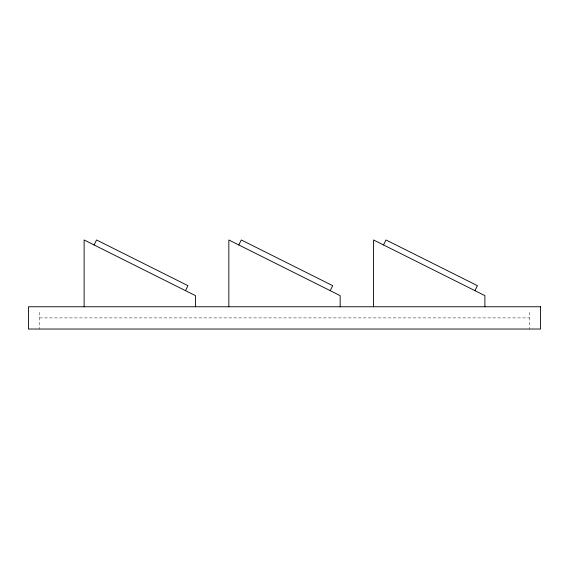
<?xml version="1.0" encoding="UTF-8"?>
<svg xmlns="http://www.w3.org/2000/svg" width="569" height="569" viewBox="0 0 569 569"><rect width="100%" height="100%" fill="white"/><g stroke="black" fill="none" stroke-linecap="round" stroke-linejoin="round"><path stroke-width="0.43" stroke-dasharray="2.85 2.13" d="M39.581 317.9L529.419 317.9M529.419 312.331L529.419 329.031M39.581 312.331L39.581 329.031"/><path stroke-width="0.85" d="M94.07 244.947L96.559 239.969L187.969 285.674L185.48 290.652M238.795 244.947L241.284 239.969L332.694 285.674L330.205 290.652M383.52 244.947L386.01 239.969L477.419 285.674L474.93 290.652M484.888 306.762L484.888 295.631L373.563 239.969L373.563 306.762M340.162 306.762L340.162 295.631L228.838 239.969L228.838 306.762M195.437 306.762L195.437 295.631L84.112 239.969L84.112 306.762M540.55 306.762L28.45 306.762L28.45 329.031L540.55 329.031L540.55 306.762"/></g></svg>
